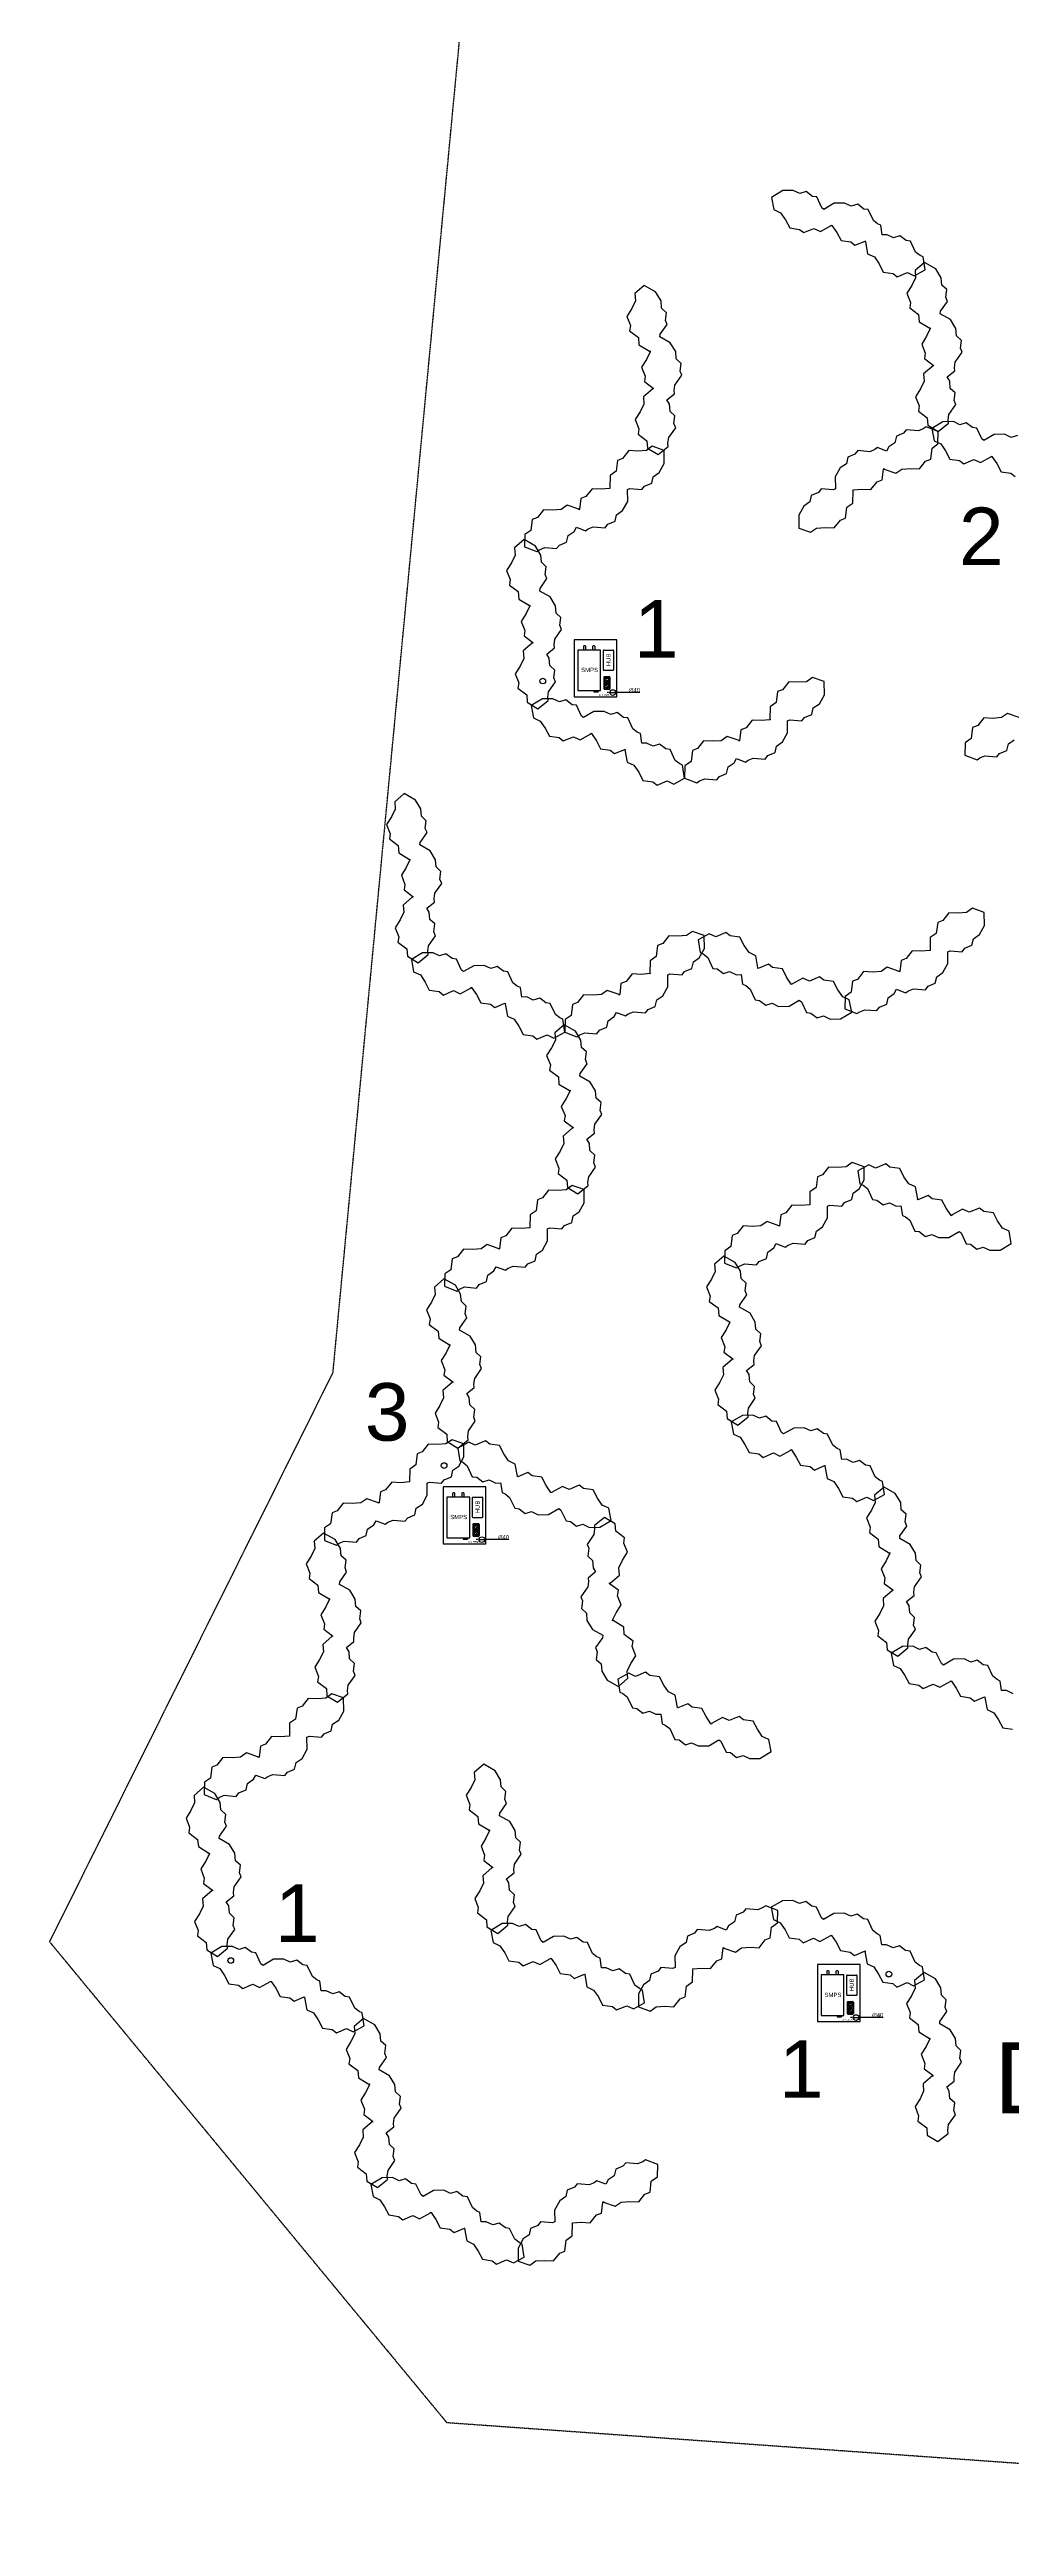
# Model space of a CAD drawing. Header units: millimetres. Extents: x -9372 to 300256, y -58520 to 166772.
# Drawn here: x 1425 to 8180, y 43159 to 60554 of the extents above; entities that cross this region are included whole.
import ezdxf

# ---------------------------------------------------------------- set-up
doc = ezdxf.new("R2010")
doc.units = ezdxf.units.MM
doc.linetypes.add('HIDDEN2', pattern=[0.1875, 0.125, -0.0625])
for name, color, linetype in [('2-몰탈', 9, 'Continuous'), ('Cont_01', 7, 'Continuous'), ('Cont_02', 7, 'Continuous'), ('Cont_04', 7, 'Continuous'), ('SMPS 박스', 7, 'Continuous'), ('타공홀', 1, 'Continuous')]:
    doc.layers.add(name, color=color, linetype=linetype)
doc.styles.get("Standard").update_dxf_attribs({"font": 'ARIAL.TTF'})
doc.dimstyles.new('ARTware', dxfattribs={"dimtxt": 30, "dimasz": 10, "dimexe": 1.25, "dimexo": 10, "dimtad": 1, "dimtxsty": 'Standard', "dimcen": 2.5, "dimclrt": 1, "dimadec": 0, "dimazin": 0, "dimtfac": 1, "dimtmove": 0, "dimatfit": 3, "dimfxl": 1, "dimarcsym": 0})

# ---------------------------------------------------------------- blocks, each defined once
blk = doc.blocks.new('바닥')
at = {"layer": '2-몰탈', "color": 1, "linetype": 'HIDDEN2', "ltscale": 3}
for p, q in [((220905.9, -24561.6), (222120.7, -11768.8)), ((220905.9, -24561.6), (218914.6, -28561.6)), ((218914.6, -28561.6), (221703.7, -31938.2)), ((221703.7, -31938.2), (231975.8, -32668.8))]:
    blk.add_line(p, q, dxfattribs=at)
blk = doc.blocks.new('*D6')
at = {"layer": 'Defpoints', "color": 0}
for p in [(-626, 14916), (-586, 14916)]:
    blk.add_point(p, dxfattribs=at)
at = {"layer": 'SMPS 박스', "color": 0, "lineweight": -2}
for p, q in [((-636, 14916), (-646, 14916)), ((-626, 14916), (-586, 14916)), ((-416, 14916), (-576, 14916))]:
    blk.add_line(p, q, dxfattribs=at)
at = {"layer": 'SMPS 박스', "color": 0}
for points in [[(-636, 14918), (-636, 14914), (-626, 14916)], [(-576, 14918), (-576, 14914), (-586, 14916)]]:
    blk.add_solid(points, dxfattribs=at)
at = {"layer": 'SMPS 박스', "color": 1, "insert": (-454, 14932), "char_height": 30, "attachment_point": 5, "rotation": 359.9745}
blk.add_mtext('∅40', dxfattribs=at)
blk = doc.blocks.new('SMPS 박스')
at = {"layer": 'SMPS 박스'}
for p, q in [((-673.286, 15209.107), (-673.286, 15077.259)), ((-668.286, 15214.107), (-603.459, 15214.107)), ((-598.459, 15077.259), (-598.459, 15209.107)), ((-668.588, 15023.482), (-668.588, 14944.543)), ((-668.286, 15072.259), (-603.459, 15072.259)), ((-663.588, 15028.482), (-630.403, 15028.482)), ((-663.588, 15020.482), (-663.588, 14992.013)), ((-663.588, 14976.013), (-663.588, 14947.543)), ((-658.588, 15025.482), (-635.403, 15025.482)), ((-658.588, 14987.013), (-635.403, 14987.013)), ((-658.588, 14981.013), (-635.403, 14981.013)), ((-630.403, 15020.482), (-630.403, 14992.013)), ((-630.403, 14976.013), (-630.403, 14947.543)), ((-625.403, 15023.482), (-625.403, 14944.543)), ((-737.842, 14929.539), (-737.842, 14920.447)), ((-737.842, 14929.539), (-707.842, 14929.539)), ((-737.842, 14920.447), (-707.842, 14920.447)), ((-727.842, 14929.539), (-727.842, 14920.447)), ((-717.842, 14929.539), (-717.842, 14920.447)), ((-707.842, 14929.539), (-707.842, 14920.447)), ((-663.588, 14939.543), (-630.403, 14939.543)), ((-658.588, 14942.543), (-635.403, 14942.543))]:
    blk.add_line(p, q, dxfattribs=at)
for points in [[(-877.107, 15287.055), (-877.107, 14887.055), (-577.107, 14887.055), (-577.107, 15287.055)], [(-851.49, 15214.539), (-851.49, 14929.539), (-691.49, 14929.539), (-691.49, 15214.539)]]:
    blk.add_lwpolyline(points, close=True, dxfattribs=at)
for points in [[(-804.954, 15246.593), (-802.478, 15246.593, -0.414213562), (-797.478, 15241.593), (-797.478, 15214.539), (-809.954, 15214.539), (-809.954, 15241.593, -0.414213562)], [(-737.724, 15246.593, -0.414213562), (-732.724, 15241.593), (-732.724, 15214.539), (-745.2, 15214.539), (-745.2, 15241.593, -0.414213562), (-740.2, 15246.593)]]:
    blk.add_lwpolyline(points, format="xyb", close=True, dxfattribs=at)
for centre, radius in [((-646.995, 15006.247), 13.266), ((-646.995, 14961.162), 13.266), ((-646.995, 15006.247), 12.266), ((-646.995, 14961.162), 12.266), ((-650.719, 15011.255), 2.279), ((-650.719, 14966.17), 2.279), ((-642.593, 15001.46), 2.279), ((-642.593, 14956.375), 2.279)]:
    blk.add_circle(centre, radius, dxfattribs=at)
at = {"layer": 'SMPS 박스', "color": 5}
blk.add_circle((-606.083, 14915.866), 20, dxfattribs=at)
at = {"layer": 'SMPS 박스'}
for centre, start, end in [((-668.286, 15209.107), 90, 180), ((-603.459, 15209.107), 0, 90), ((-668.286, 15077.259), 180, 270), ((-663.588, 15023.482), 90, 180), ((-658.588, 15020.482), 90, 180), ((-658.588, 14992.013), 180, 270), ((-658.588, 14976.013), 90, 180), ((-635.403, 15020.482), 0, 90), ((-635.403, 14992.013), 270, 0), ((-635.403, 14976.013), 0, 90), ((-630.403, 15023.482), 0, 90), ((-603.459, 15077.259), 270, 0), ((-663.588, 14944.543), 180, 270), ((-658.588, 14947.543), 180, 270), ((-635.403, 14947.543), 270, 0), ((-630.403, 14944.543), 270, 0)]:
    blk.add_arc(centre, 5, start, end, dxfattribs=at)
at = {"layer": 'SMPS 박스', "insert": (-652.063, 15101.222), "char_height": 30, "width": 7.09247, "attachment_point": 1, "rotation": 90}
blk.add_mtext('HUB', dxfattribs=at)
at = {"layer": 'SMPS 박스', "attachment_point": 1}
for s, insert, char_height, width in [('SMPS', (-827.79, 15089.919), 30, 7.09247), ('L', (-733.529, 14926.015), 2.5, 7.09247), ('N', (-723.529, 14926.015), 2.5, 7.09247), ('FG', (-714.981, 14926.015), 2.5, 7.09247), ('{\\C5;40 \\fISOCPEUR|b0|i0|c0|p34;%%C\\fArial|b0|i0|c0|p34; \\fGulim|b0|i0|c129|p50;타공홀}', (-702.386, 14904.943), 10, 131.77072)]:
    blk.add_mtext(s, dxfattribs=dict(at, insert=insert, char_height=char_height, width=width))
at = {"layer": 'SMPS 박스'}
dim = blk.add_diameter_dim_2p(p1=(-626.083, 14915.875), p2=(-586.083, 14915.857), dimstyle='ARTware', dxfattribs=at)
dim.commit()
dim.dimension.update_dxf_attribs({"geometry": '*D6', "text_midpoint": (-454.277, 14915.798), "dimtype": 131})

msp = doc.modelspace()

# ---------------------------------------------------------------- linework, layer by layer
at = {"layer": 'Cont_01', "color": 8}
for points in [[(3444, 50291), (3409, 50277), (3399, 50200), (3357, 50171), (3355, 50084), (3440, 50050), (3460, 50064), (3495, 50079), (3580, 50072), (3599, 50096), (3649, 50117), (3659, 50163), (3702, 50192), (3718, 50221), (3781, 50197), (3801, 50211), (3837, 50225), (3921, 50218), (3940, 50243), (3990, 50264), (4000, 50309), (4043, 50338), (4078, 50402), (4077, 50486), (4094, 50493), (4178, 50486), (4197, 50510), (4247, 50531), (4258, 50577), (4300, 50606), (4335, 50670), (4334, 50762), (4252, 50791), (4209, 50761), (4150, 50757), (4085, 50760), (4042, 50705), (4007, 50691), (3997, 50614), (3955, 50585), (3953, 50498), (3956, 50496), (3952, 50494), (3893, 50489), (3828, 50492), (3785, 50438), (3750, 50424), (3740, 50347), (3736, 50344), (3736, 50348), (3653, 50376), (3611, 50347), (3551, 50343), (3487, 50345)], [(3313, 49129), (3307, 49091), (3369, 49044), (3373, 48993), (3448, 48947), (3519, 49005), (3517, 49029), (3522, 49067), (3571, 49136), (3559, 49165), (3566, 49219), (3532, 49251), (3528, 49302), (3510, 49331), (3563, 49374), (3561, 49397), (3566, 49436), (3614, 49505), (3603, 49534), (3610, 49588), (3575, 49619), (3571, 49671), (3533, 49733), (3461, 49774), (3463, 49792), (3511, 49861), (3500, 49890), (3507, 49944), (3472, 49976), (3468, 50027), (3430, 50090), (3350, 50135), (3284, 50078), (3288, 50026), (3262, 49973), (3228, 49918), (3253, 49854), (3248, 49816), (3309, 49769), (3314, 49718), (3388, 49673), (3391, 49675), (3392, 49670), (3366, 49616), (3331, 49561), (3356, 49497), (3351, 49460), (3413, 49413), (3413, 49408), (3410, 49410), (3344, 49353), (3348, 49301), (3322, 49247), (3287, 49193)], [(2600, 48506), (2565, 48492), (2555, 48415), (2513, 48386), (2511, 48298), (2596, 48265), (2616, 48279), (2651, 48294), (2736, 48286), (2755, 48311), (2805, 48332), (2815, 48377), (2858, 48407), (2874, 48436), (2937, 48412), (2957, 48425), (2993, 48440), (3077, 48433), (3096, 48457), (3146, 48478), (3156, 48524), (3199, 48553), (3234, 48617), (3233, 48701), (3250, 48708), (3334, 48701), (3353, 48725), (3403, 48746), (3413, 48792), (3456, 48821), (3491, 48885), (3490, 48977), (3408, 49005), (3365, 48976), (3306, 48972), (3241, 48974), (3198, 48920), (3163, 48906), (3153, 48829), (3111, 48800), (3109, 48713), (3112, 48711), (3108, 48708), (3048, 48704), (2984, 48707), (2941, 48653), (2906, 48639), (2896, 48562), (2892, 48559), (2892, 48562), (2809, 48591), (2767, 48562), (2707, 48557), (2643, 48560)], [(2469, 47344), (2463, 47306), (2525, 47259), (2529, 47208), (2604, 47162), (2675, 47220), (2673, 47243), (2678, 47282), (2727, 47351), (2715, 47380), (2722, 47434), (2688, 47466), (2683, 47517), (2666, 47546), (2719, 47588), (2717, 47612), (2722, 47650), (2770, 47720), (2759, 47748), (2766, 47803), (2731, 47834), (2727, 47886), (2689, 47948), (2616, 47989), (2619, 48007), (2667, 48076), (2655, 48105), (2662, 48159), (2628, 48191), (2624, 48242), (2586, 48305), (2506, 48350), (2440, 48293), (2444, 48241), (2418, 48187), (2384, 48133), (2409, 48069), (2404, 48031), (2465, 47984), (2470, 47933), (2544, 47887), (2547, 47890), (2548, 47885), (2522, 47831), (2487, 47776), (2512, 47712), (2507, 47674), (2569, 47628), (2569, 47623), (2566, 47625), (2500, 47567), (2504, 47516), (2478, 47462), (2443, 47408)]]:
    msp.add_lwpolyline(points, close=True, dxfattribs=at)
at = {"layer": 'Cont_01', "color": 1}
for points in [[(4436, 47505), (4431, 47467), (4493, 47420), (4497, 47369), (4572, 47323), (4643, 47381), (4641, 47404), (4646, 47443), (4694, 47512), (4683, 47541), (4690, 47595), (4655, 47627), (4651, 47678), (4634, 47707), (4687, 47749), (4685, 47773), (4690, 47811), (4738, 47881), (4726, 47909), (4733, 47964), (4699, 47995), (4695, 48047), (4657, 48109), (4584, 48150), (4587, 48168), (4635, 48237), (4623, 48266), (4630, 48320), (4596, 48352), (4592, 48403), (4554, 48466), (4474, 48511), (4408, 48454), (4412, 48402), (4386, 48348), (4351, 48294), (4377, 48230), (4371, 48192), (4433, 48145), (4437, 48094), (4512, 48048), (4515, 48051), (4515, 48046), (4489, 47992), (4455, 47937), (4480, 47873), (4474, 47835), (4536, 47789), (4537, 47784), (4534, 47786), (4467, 47728), (4472, 47677), (4446, 47623), (4411, 47569)], [(6451, 47278), (6486, 47292), (6496, 47368), (6538, 47398), (6540, 47485), (6455, 47518), (6435, 47505), (6399, 47490), (6315, 47497), (6296, 47473), (6246, 47452), (6236, 47406), (6193, 47377), (6177, 47347), (6114, 47372), (6094, 47358), (6058, 47344), (5974, 47351), (5955, 47326), (5905, 47305), (5895, 47260), (5852, 47230), (5817, 47166), (5818, 47083), (5801, 47076), (5717, 47083), (5698, 47059), (5648, 47038), (5637, 46992), (5595, 46963), (5560, 46899), (5561, 46807), (5643, 46778), (5686, 46808), (5745, 46812), (5810, 46809), (5853, 46863), (5888, 46877), (5898, 46954), (5940, 46984), (5942, 47071), (5939, 47072), (5943, 47075), (6002, 47080), (6067, 47077), (6110, 47131), (6145, 47145), (6155, 47222), (6159, 47225), (6159, 47221), (6242, 47192), (6284, 47222), (6344, 47226), (6408, 47223)], [(7346, 46971), (7375, 46947), (7447, 46978), (7493, 46956), (7570, 46997), (7556, 47088), (7535, 47098), (7504, 47122), (7468, 47198), (7437, 47203), (7394, 47236), (7349, 47222), (7303, 47244), (7269, 47243), (7259, 47310), (7237, 47320), (7206, 47344), (7171, 47421), (7140, 47425), (7096, 47458), (7052, 47444), (7005, 47466), (6932, 47464), (6860, 47422), (6846, 47433), (6810, 47509), (6779, 47514), (6736, 47547), (6691, 47533), (6645, 47555), (6572, 47553), (6493, 47507), (6509, 47421), (6556, 47399), (6590, 47349), (6619, 47292), (6688, 47282), (6718, 47258), (6789, 47289), (6835, 47267), (6912, 47308), (6912, 47312), (6916, 47310), (6950, 47261), (6980, 47203), (7048, 47193), (7078, 47169), (7149, 47200), (7154, 47198), (7151, 47196), (7167, 47110), (7214, 47088), (7247, 47038), (7277, 46981)], [(5378, 46810), (5407, 46786), (5479, 46816), (5525, 46794), (5602, 46836), (5588, 46926), (5567, 46937), (5536, 46960), (5500, 47037), (5469, 47041), (5426, 47074), (5381, 47060), (5335, 47082), (5301, 47082), (5291, 47149), (5269, 47159), (5238, 47182), (5203, 47259), (5172, 47263), (5128, 47296), (5084, 47282), (5037, 47304), (4964, 47303), (4892, 47260), (4878, 47271), (4842, 47348), (4811, 47352), (4768, 47385), (4723, 47371), (4677, 47393), (4604, 47392), (4525, 47345), (4541, 47259), (4588, 47237), (4622, 47188), (4651, 47131), (4720, 47121), (4750, 47097), (4821, 47127), (4868, 47105), (4944, 47147), (4944, 47150), (4948, 47148), (4982, 47099), (5012, 47042), (5080, 47032), (5110, 47008), (5181, 47038), (5186, 47036), (5183, 47034), (5199, 46948), (5246, 46926), (5279, 46877), (5309, 46819)], [(7528, 46043), (7523, 46005), (7585, 45958), (7589, 45907), (7663, 45861), (7735, 45919), (7733, 45942), (7738, 45981), (7786, 46050), (7775, 46079), (7782, 46133), (7747, 46165), (7743, 46216), (7726, 46245), (7778, 46287), (7777, 46311), (7782, 46349), (7830, 46419), (7818, 46447), (7825, 46502), (7791, 46533), (7787, 46585), (7749, 46647), (7676, 46688), (7678, 46706), (7727, 46775), (7715, 46804), (7722, 46858), (7688, 46890), (7683, 46941), (7646, 47004), (7566, 47049), (7500, 46992), (7504, 46940), (7478, 46886), (7443, 46832), (7469, 46768), (7463, 46730), (7525, 46683), (7529, 46632), (7604, 46586), (7607, 46589), (7607, 46584), (7581, 46530), (7546, 46475), (7572, 46411), (7566, 46373), (7628, 46327), (7629, 46322), (7625, 46324), (7559, 46266), (7563, 46215), (7538, 46161), (7503, 46107)]]:
    msp.add_lwpolyline(points, close=True, dxfattribs=at)
at = {"layer": 'Cont_01', "color": 7}
for points in [[(3410, 46649), (3440, 46625), (3511, 46655), (3558, 46633), (3634, 46675), (3620, 46765), (3599, 46776), (3568, 46799), (3532, 46876), (3502, 46880), (3458, 46913), (3414, 46899), (3367, 46921), (3333, 46920), (3323, 46988), (3301, 46998), (3271, 47021), (3235, 47098), (3204, 47102), (3161, 47135), (3116, 47121), (3070, 47143), (2997, 47142), (2925, 47099), (2910, 47110), (2874, 47187), (2844, 47191), (2800, 47224), (2756, 47210), (2709, 47232), (2636, 47231), (2557, 47184), (2574, 47098), (2620, 47076), (2654, 47027), (2684, 46969), (2752, 46960), (2782, 46936), (2853, 46966), (2900, 46944), (2977, 46986), (2976, 46989), (2981, 46987), (3014, 46938), (3044, 46881), (3112, 46871), (3142, 46847), (3214, 46877), (3218, 46875), (3215, 46873), (3231, 46787), (3278, 46765), (3312, 46716), (3342, 46658)], [(3593, 45720), (3587, 45682), (3649, 45636), (3653, 45584), (3728, 45539), (3799, 45596), (3797, 45620), (3802, 45658), (3851, 45728), (3839, 45756), (3846, 45810), (3812, 45842), (3807, 45893), (3790, 45922), (3843, 45965), (3841, 45988), (3846, 46027), (3894, 46096), (3883, 46125), (3890, 46179), (3855, 46211), (3851, 46262), (3813, 46324), (3740, 46366), (3743, 46383), (3791, 46453), (3779, 46481), (3786, 46536), (3752, 46567), (3748, 46619), (3710, 46681), (3630, 46726), (3564, 46669), (3568, 46618), (3542, 46564), (3508, 46509), (3533, 46445), (3527, 46407), (3589, 46361), (3594, 46309), (3668, 46264), (3671, 46266), (3671, 46261), (3645, 46207), (3611, 46153), (3636, 46089), (3631, 46051), (3693, 46004), (3693, 45999), (3690, 46001), (3624, 45944), (3628, 45892), (3602, 45839), (3567, 45784)], [(4534, 45025), (4564, 45001), (4635, 45031), (4682, 45009), (4758, 45051), (4744, 45142), (4723, 45152), (4692, 45176), (4656, 45252), (4626, 45256), (4582, 45289), (4538, 45276), (4491, 45298), (4457, 45297), (4447, 45364), (4425, 45374), (4395, 45398), (4359, 45474), (4328, 45478), (4285, 45512), (4240, 45498), (4194, 45520), (4121, 45518), (4048, 45476), (4034, 45487), (3998, 45563), (3968, 45567), (3924, 45601), (3880, 45587), (3833, 45609), (3760, 45607), (3681, 45561), (3698, 45475), (3744, 45453), (3778, 45403), (3808, 45346), (3876, 45336), (3906, 45312), (3977, 45343), (4024, 45320), (4101, 45362), (4100, 45366), (4105, 45364), (4138, 45314), (4168, 45257), (4236, 45247), (4266, 45223), (4338, 45254), (4342, 45251), (4339, 45250), (4355, 45164), (4402, 45142), (4436, 45092), (4466, 45035)], [(5606, 45493), (5642, 45506), (5651, 45583), (5694, 45613), (5696, 45700), (5610, 45733), (5591, 45720), (5555, 45705), (5471, 45712), (5452, 45688), (5401, 45667), (5391, 45621), (5349, 45592), (5332, 45562), (5269, 45587), (5250, 45573), (5214, 45558), (5130, 45566), (5111, 45541), (5060, 45520), (5050, 45475), (5008, 45445), (4972, 45381), (4973, 45298), (4957, 45291), (4872, 45298), (4853, 45273), (4803, 45252), (4793, 45207), (4750, 45178), (4715, 45114), (4716, 45022), (4799, 44993), (4841, 45023), (4901, 45027), (4965, 45024), (5008, 45078), (5043, 45092), (5053, 45169), (5095, 45199), (5097, 45286), (5094, 45287), (5098, 45290), (5158, 45295), (5222, 45292), (5265, 45346), (5301, 45360), (5310, 45437), (5314, 45440), (5314, 45436), (5397, 45407), (5439, 45437), (5499, 45441), (5564, 45438)]]:
    msp.add_lwpolyline(points, close=True, dxfattribs=at)
at = {"layer": 'Cont_02', "color": 10}
for points in [[(3877, 54322), (3872, 54284), (3934, 54238), (3938, 54186), (4013, 54141), (4084, 54198), (4082, 54222), (4087, 54260), (4135, 54330), (4124, 54358), (4131, 54413), (4096, 54444), (4092, 54496), (4075, 54524), (4128, 54567), (4126, 54591), (4131, 54629), (4179, 54698), (4167, 54727), (4174, 54781), (4140, 54813), (4136, 54864), (4098, 54927), (4025, 54968), (4028, 54986), (4076, 55055), (4064, 55084), (4071, 55138), (4037, 55169), (4033, 55221), (3995, 55283), (3915, 55328), (3849, 55271), (3853, 55220), (3827, 55166), (3792, 55111), (3818, 55047), (3812, 55010), (3874, 54963), (3878, 54912), (3953, 54866), (3956, 54868), (3956, 54863), (3930, 54809), (3896, 54755), (3921, 54691), (3915, 54653), (3977, 54606), (3978, 54601), (3975, 54603), (3908, 54546), (3913, 54495), (3887, 54441), (3852, 54386)], [(7099, 54023), (7064, 54010), (7054, 53933), (7012, 53903), (7010, 53816), (7095, 53783), (7115, 53796), (7150, 53811), (7235, 53804), (7254, 53828), (7304, 53849), (7314, 53895), (7357, 53924), (7373, 53954), (7436, 53929), (7456, 53943), (7492, 53958), (7576, 53950), (7595, 53975), (7645, 53996), (7655, 54041), (7698, 54071), (7733, 54135), (7732, 54218), (7749, 54225), (7833, 54218), (7852, 54242), (7902, 54263), (7913, 54309), (7955, 54338), (7990, 54402), (7989, 54494), (7907, 54523), (7864, 54493), (7805, 54489), (7740, 54492), (7697, 54438), (7662, 54424), (7652, 54347), (7610, 54317), (7608, 54230), (7611, 54229), (7607, 54226), (7548, 54221), (7483, 54224), (7440, 54170), (7405, 54156), (7395, 54079), (7391, 54076), (7391, 54080), (7308, 54109), (7266, 54079), (7206, 54075), (7142, 54078)], [(5133, 53861), (5097, 53847), (5088, 53770), (5045, 53741), (5043, 53654), (5129, 53620), (5148, 53634), (5184, 53649), (5268, 53642), (5287, 53666), (5338, 53687), (5348, 53733), (5390, 53762), (5406, 53791), (5470, 53767), (5489, 53781), (5525, 53795), (5609, 53788), (5628, 53813), (5679, 53834), (5689, 53879), (5731, 53908), (5766, 53972), (5766, 54056), (5782, 54063), (5867, 54056), (5885, 54080), (5936, 54101), (5946, 54147), (5988, 54176), (6024, 54240), (6023, 54332), (5940, 54361), (5898, 54331), (5838, 54327), (5774, 54330), (5731, 54275), (5695, 54261), (5686, 54184), (5644, 54155), (5641, 54068), (5645, 54066), (5641, 54064), (5581, 54059), (5516, 54062), (5474, 54008), (5438, 53994), (5429, 53917), (5425, 53914), (5425, 53918), (5342, 53946), (5300, 53917), (5240, 53913), (5175, 53915)], [(6205, 54329), (6175, 54353), (6104, 54322), (6057, 54344), (5981, 54302), (5995, 54212), (6016, 54202), (6047, 54178), (6083, 54101), (6113, 54097), (6157, 54064), (6201, 54078), (6248, 54056), (6282, 54057), (6292, 53990), (6314, 53980), (6344, 53956), (6380, 53879), (6411, 53875), (6454, 53842), (6499, 53856), (6545, 53834), (6618, 53835), (6690, 53878), (6705, 53867), (6741, 53790), (6771, 53786), (6815, 53753), (6859, 53767), (6906, 53745), (6979, 53747), (7058, 53793), (7041, 53879), (6995, 53901), (6961, 53950), (6931, 54008), (6863, 54018), (6833, 54041), (6762, 54011), (6715, 54033), (6638, 53991), (6639, 53988), (6634, 53990), (6601, 54039), (6571, 54097), (6503, 54107), (6473, 54130), (6401, 54100), (6397, 54102), (6400, 54104), (6384, 54190), (6337, 54212), (6303, 54261), (6273, 54319)], [(4819, 53627), (4848, 53603), (4920, 53634), (4966, 53612), (5043, 53654), (5029, 53744), (5008, 53754), (4977, 53778), (4941, 53854), (4910, 53859), (4867, 53892), (4822, 53878), (4776, 53900), (4742, 53899), (4732, 53966), (4710, 53976), (4679, 54000), (4644, 54077), (4613, 54081), (4569, 54114), (4525, 54100), (4478, 54122), (4405, 54120), (4333, 54078), (4319, 54089), (4283, 54166), (4252, 54170), (4209, 54203), (4164, 54189), (4118, 54211), (4045, 54209), (3966, 54163), (3982, 54077), (4029, 54055), (4063, 54005), (4092, 53948), (4161, 53938), (4191, 53914), (4262, 53945), (4309, 53923), (4385, 53965), (4385, 53968), (4389, 53966), (4423, 53917), (4453, 53859), (4521, 53849), (4551, 53826), (4622, 53856), (4627, 53854), (4624, 53852), (4640, 53766), (4687, 53744), (4720, 53694), (4750, 53637)]]:
    msp.add_lwpolyline(points, close=True, dxfattribs=at)
at = {"layer": 'Cont_02', "color": 9}
for points in [[(5001, 52699), (4996, 52661), (5058, 52614), (5062, 52563), (5136, 52517), (5208, 52575), (5206, 52599), (5211, 52637), (5259, 52706), (5248, 52735), (5255, 52789), (5220, 52821), (5216, 52872), (5199, 52901), (5251, 52944), (5250, 52967), (5255, 53006), (5303, 53075), (5291, 53104), (5298, 53158), (5264, 53189), (5260, 53241), (5222, 53303), (5149, 53344), (5152, 53362), (5200, 53431), (5188, 53460), (5195, 53514), (5161, 53546), (5157, 53597), (5119, 53660), (5039, 53705), (4973, 53648), (4977, 53596), (4951, 53543), (4916, 53488), (4942, 53424), (4936, 53386), (4998, 53339), (5002, 53288), (5077, 53243), (5080, 53245), (5080, 53240), (5054, 53186), (5019, 53131), (5045, 53067), (5039, 53030), (5101, 52983), (5102, 52978), (5098, 52980), (5032, 52923), (5036, 52871), (5011, 52817), (4976, 52763)], [(4289, 52076), (4253, 52062), (4244, 51985), (4201, 51956), (4199, 51868), (4285, 51835), (4304, 51849), (4340, 51864), (4424, 51856), (4443, 51881), (4494, 51902), (4504, 51947), (4546, 51977), (4562, 52006), (4626, 51982), (4645, 51995), (4681, 52010), (4765, 52003), (4784, 52027), (4835, 52048), (4845, 52094), (4887, 52123), (4922, 52187), (4922, 52271), (4938, 52278), (5022, 52271), (5041, 52295), (5092, 52316), (5102, 52362), (5144, 52391), (5180, 52455), (5179, 52547), (5096, 52575), (5054, 52546), (4994, 52542), (4930, 52544), (4887, 52490), (4851, 52476), (4842, 52399), (4800, 52370), (4797, 52283), (4801, 52281), (4797, 52278), (4737, 52274), (4672, 52277), (4630, 52223), (4594, 52209), (4585, 52132), (4581, 52129), (4581, 52132), (4498, 52161), (4456, 52132), (4396, 52127), (4331, 52130)], [(4157, 50914), (4152, 50876), (4214, 50829), (4218, 50778), (4292, 50732), (4364, 50790), (4362, 50813), (4367, 50852), (4415, 50921), (4404, 50950), (4411, 51004), (4376, 51036), (4372, 51087), (4355, 51116), (4407, 51158), (4405, 51182), (4411, 51220), (4459, 51290), (4447, 51318), (4454, 51373), (4420, 51404), (4416, 51456), (4378, 51518), (4305, 51559), (4307, 51577), (4356, 51646), (4344, 51675), (4351, 51729), (4317, 51761), (4312, 51812), (4275, 51875), (4195, 51920), (4129, 51863), (4133, 51811), (4107, 51757), (4072, 51703), (4098, 51639), (4092, 51601), (4154, 51554), (4158, 51503), (4233, 51457), (4236, 51460), (4236, 51455), (4210, 51401), (4175, 51346), (4201, 51282), (4195, 51244), (4257, 51198), (4258, 51193), (4254, 51195), (4188, 51137), (4192, 51086), (4166, 51032), (4132, 50978)], [(4517, 50759), (4487, 50783), (4415, 50752), (4369, 50774), (4292, 50732), (4306, 50642), (4328, 50632), (4358, 50608), (4394, 50531), (4425, 50527), (4468, 50494), (4513, 50508), (4559, 50486), (4593, 50487), (4604, 50420), (4625, 50410), (4656, 50386), (4692, 50309), (4722, 50305), (4766, 50272), (4810, 50286), (4857, 50264), (4930, 50265), (5002, 50308), (5016, 50297), (5052, 50220), (5083, 50216), (5126, 50183), (5171, 50197), (5217, 50175), (5290, 50177), (5369, 50223), (5353, 50309), (5306, 50331), (5273, 50380), (5243, 50438), (5174, 50448), (5145, 50471), (5073, 50441), (5027, 50463), (4950, 50421), (4950, 50418), (4946, 50420), (4912, 50469), (4882, 50527), (4814, 50537), (4784, 50560), (4713, 50530), (4708, 50532), (4711, 50534), (4695, 50620), (4648, 50642), (4615, 50691), (4585, 50749)], [(5458, 50064), (5463, 50101), (5401, 50148), (5397, 50200), (5323, 50245), (5251, 50188), (5253, 50164), (5248, 50125), (5200, 50056), (5211, 50028), (5204, 49973), (5239, 49942), (5243, 49890), (5260, 49862), (5208, 49819), (5210, 49795), (5204, 49757), (5156, 49688), (5168, 49659), (5161, 49605), (5195, 49573), (5199, 49522), (5237, 49459), (5310, 49418), (5308, 49400), (5259, 49331), (5271, 49302), (5264, 49248), (5298, 49216), (5303, 49165), (5340, 49103), (5420, 49058), (5486, 49115), (5482, 49166), (5508, 49220), (5543, 49274), (5517, 49339), (5523, 49376), (5461, 49423), (5457, 49474), (5382, 49520), (5379, 49518), (5379, 49523), (5405, 49576), (5440, 49631), (5414, 49695), (5420, 49733), (5358, 49779), (5357, 49785), (5361, 49783), (5427, 49840), (5423, 49891), (5449, 49945), (5483, 50000)], [(5640, 49135), (5611, 49159), (5539, 49129), (5493, 49151), (5416, 49109), (5430, 49018), (5452, 49008), (5482, 48984), (5518, 48908), (5549, 48904), (5592, 48871), (5637, 48885), (5683, 48863), (5717, 48863), (5727, 48796), (5749, 48786), (5780, 48762), (5815, 48686), (5846, 48682), (5890, 48649), (5934, 48662), (5981, 48640), (6054, 48642), (6126, 48684), (6140, 48673), (6176, 48597), (6207, 48593), (6250, 48560), (6295, 48574), (6341, 48552), (6414, 48553), (6493, 48600), (6477, 48685), (6430, 48707), (6396, 48757), (6367, 48814), (6298, 48824), (6268, 48848), (6197, 48818), (6151, 48840), (6074, 48798), (6074, 48794), (6070, 48796), (6036, 48846), (6006, 48903), (5938, 48913), (5908, 48937), (5837, 48907), (5832, 48909), (5835, 48911), (5819, 48996), (5772, 49019), (5739, 49068), (5709, 49125)]]:
    msp.add_lwpolyline(points, close=True, dxfattribs=at)
at = {"layer": 'Cont_02', "color": 11}
for points in [[(6254, 52238), (6219, 52224), (6209, 52147), (6167, 52117), (6165, 52030), (6250, 51997), (6270, 52010), (6306, 52025), (6390, 52018), (6409, 52042), (6459, 52063), (6470, 52109), (6512, 52138), (6528, 52168), (6591, 52143), (6611, 52157), (6647, 52172), (6731, 52164), (6750, 52189), (6800, 52210), (6811, 52255), (6853, 52285), (6888, 52349), (6887, 52432), (6904, 52439), (6988, 52432), (7007, 52457), (7058, 52478), (7068, 52523), (7110, 52553), (7145, 52616), (7145, 52708), (7062, 52737), (7020, 52708), (6960, 52703), (6895, 52706), (6853, 52652), (6817, 52638), (6808, 52561), (6765, 52532), (6763, 52444), (6767, 52443), (6762, 52440), (6703, 52435), (6638, 52438), (6595, 52384), (6560, 52370), (6550, 52293), (6546, 52290), (6546, 52294), (6464, 52323), (6421, 52293), (6362, 52289), (6297, 52292)], [(7327, 52705), (7297, 52729), (7226, 52699), (7179, 52721), (7102, 52679), (7116, 52588), (7138, 52578), (7168, 52554), (7204, 52478), (7235, 52474), (7278, 52441), (7323, 52454), (7370, 52432), (7403, 52433), (7414, 52366), (7435, 52356), (7466, 52332), (7502, 52256), (7532, 52252), (7576, 52218), (7620, 52232), (7667, 52210), (7740, 52212), (7812, 52254), (7826, 52243), (7862, 52167), (7893, 52163), (7936, 52130), (7981, 52143), (8027, 52121), (8100, 52123), (8179, 52169), (8163, 52255), (8116, 52277), (8083, 52327), (8053, 52384), (7985, 52394), (7955, 52418), (7883, 52388), (7837, 52410), (7760, 52368), (7761, 52364), (7756, 52366), (7722, 52416), (7692, 52473), (7624, 52483), (7594, 52507), (7523, 52476), (7518, 52479), (7522, 52480), (7505, 52566), (7459, 52588), (7425, 52638), (7395, 52695)], [(6123, 51075), (6117, 51037), (6179, 50991), (6183, 50939), (6258, 50894), (6330, 50951), (6328, 50975), (6333, 51013), (6381, 51083), (6369, 51111), (6376, 51165), (6342, 51197), (6338, 51248), (6320, 51277), (6373, 51320), (6371, 51344), (6376, 51382), (6425, 51451), (6413, 51480), (6420, 51534), (6386, 51566), (6381, 51617), (6344, 51680), (6271, 51721), (6273, 51738), (6322, 51808), (6310, 51836), (6317, 51891), (6282, 51922), (6278, 51974), (6240, 52036), (6161, 52081), (6094, 52024), (6099, 51973), (6073, 51919), (6038, 51864), (6064, 51800), (6058, 51762), (6120, 51716), (6124, 51664), (6199, 51619), (6201, 51621), (6202, 51616), (6176, 51562), (6141, 51508), (6167, 51444), (6161, 51406), (6223, 51359), (6223, 51354), (6220, 51356), (6154, 51299), (6158, 51247), (6132, 51194), (6098, 51139)], [(7064, 50380), (7094, 50356), (7165, 50387), (7212, 50364), (7289, 50406), (7275, 50497), (7253, 50507), (7223, 50531), (7187, 50607), (7156, 50611), (7113, 50645), (7068, 50631), (7021, 50653), (6988, 50652), (6977, 50719), (6956, 50729), (6925, 50753), (6889, 50829), (6859, 50834), (6815, 50867), (6771, 50853), (6724, 50875), (6651, 50873), (6579, 50831), (6565, 50842), (6529, 50918), (6498, 50922), (6455, 50956), (6410, 50942), (6364, 50964), (6291, 50962), (6212, 50916), (6228, 50830), (6275, 50808), (6308, 50758), (6338, 50701), (6406, 50691), (6436, 50667), (6508, 50698), (6554, 50676), (6631, 50717), (6630, 50721), (6635, 50719), (6669, 50669), (6699, 50612), (6767, 50602), (6797, 50578), (6868, 50609), (6873, 50606), (6869, 50605), (6886, 50519), (6932, 50497), (6966, 50447), (6996, 50390)], [(7247, 49451), (7241, 49414), (7303, 49367), (7307, 49316), (7382, 49270), (7453, 49328), (7452, 49351), (7457, 49390), (7505, 49459), (7493, 49488), (7500, 49542), (7466, 49574), (7462, 49625), (7444, 49654), (7497, 49696), (7495, 49720), (7500, 49758), (7549, 49828), (7537, 49856), (7544, 49910), (7510, 49942), (7505, 49994), (7468, 50056), (7395, 50097), (7397, 50115), (7445, 50184), (7434, 50213), (7441, 50267), (7406, 50299), (7402, 50350), (7364, 50413), (7285, 50458), (7218, 50401), (7223, 50349), (7197, 50295), (7162, 50241), (7187, 50177), (7182, 50139), (7244, 50092), (7248, 50041), (7323, 49995), (7325, 49998), (7326, 49993), (7300, 49939), (7265, 49884), (7291, 49820), (7285, 49782), (7347, 49736), (7347, 49731), (7344, 49732), (7278, 49675), (7282, 49624), (7256, 49570), (7221, 49516)]]:
    msp.add_lwpolyline(points, close=True, dxfattribs=at)
msp.add_lwpolyline([(8191, 49007), (8145, 49029), (8111, 49029), (8101, 49096), (8079, 49106), (8049, 49130), (8013, 49206), (7982, 49210), (7939, 49243), (7894, 49229), (7847, 49252), (7774, 49250), (7702, 49208), (7688, 49219), (7652, 49295), (7622, 49299), (7578, 49332), (7534, 49318), (7487, 49340), (7414, 49339), (7335, 49292), (7351, 49206), (7398, 49184), (7432, 49135), (7462, 49078), (7530, 49068), (7560, 49044), (7631, 49074), (7678, 49052), (7754, 49094), (7754, 49098), (7758, 49096), (7792, 49046), (7822, 48989), (7890, 48979), (7920, 48955), (7991, 48985), (7996, 48983), (7993, 48981), (8009, 48895), (8056, 48873), (8090, 48824), (8119, 48767), (8188, 48757)], dxfattribs=at)
at = {"layer": 'Cont_04', "color": 26}
for points in [[(7349, 58980), (7378, 58957), (7450, 58987), (7496, 58965), (7573, 59007), (7559, 59097), (7538, 59108), (7507, 59131), (7471, 59208), (7440, 59212), (7397, 59245), (7352, 59231), (7306, 59253), (7272, 59252), (7262, 59320), (7240, 59330), (7210, 59353), (7174, 59430), (7143, 59434), (7100, 59467), (7055, 59453), (7008, 59475), (6935, 59474), (6863, 59431), (6849, 59442), (6813, 59519), (6783, 59523), (6739, 59556), (6695, 59542), (6648, 59564), (6575, 59563), (6496, 59516), (6512, 59430), (6559, 59408), (6593, 59359), (6623, 59301), (6691, 59291), (6721, 59268), (6792, 59298), (6839, 59276), (6915, 59318), (6915, 59321), (6919, 59319), (6953, 59270), (6983, 59213), (7051, 59203), (7081, 59179), (7152, 59209), (7157, 59207), (7154, 59205), (7170, 59119), (7217, 59097), (7250, 59048), (7280, 58990)], [(7531, 58052), (7526, 58015), (7588, 57968), (7592, 57917), (7666, 57871), (7738, 57929), (7736, 57952), (7741, 57991), (7789, 58060), (7778, 58089), (7785, 58143), (7750, 58174), (7746, 58226), (7729, 58255), (7782, 58297), (7780, 58321), (7785, 58359), (7833, 58429), (7821, 58457), (7828, 58511), (7794, 58543), (7790, 58594), (7752, 58657), (7679, 58698), (7682, 58716), (7730, 58785), (7718, 58814), (7725, 58868), (7691, 58900), (7687, 58951), (7649, 59014), (7569, 59059), (7503, 59002), (7507, 58950), (7481, 58896), (7446, 58842), (7472, 58778), (7466, 58740), (7528, 58693), (7532, 58642), (7607, 58596), (7610, 58599), (7610, 58594), (7584, 58540), (7550, 58485), (7575, 58421), (7569, 58383), (7631, 58337), (7632, 58332), (7629, 58333), (7562, 58276), (7567, 58225), (7541, 58171), (7506, 58116)], [(7577, 57663), (7613, 57677), (7622, 57754), (7664, 57784), (7666, 57871), (7581, 57904), (7561, 57891), (7526, 57876), (7441, 57883), (7422, 57859), (7372, 57838), (7362, 57792), (7319, 57763), (7303, 57733), (7240, 57758), (7220, 57744), (7185, 57729), (7100, 57737), (7081, 57712), (7031, 57691), (7021, 57645), (6978, 57616), (6943, 57552), (6944, 57469), (6927, 57462), (6843, 57469), (6824, 57444), (6774, 57423), (6764, 57378), (6721, 57348), (6686, 57285), (6687, 57193), (6769, 57164), (6812, 57193), (6871, 57198), (6936, 57195), (6979, 57249), (7014, 57263), (7024, 57340), (7066, 57369), (7068, 57457), (7065, 57458), (7069, 57461), (7129, 57466), (7193, 57463), (7236, 57517), (7271, 57531), (7281, 57608), (7285, 57611), (7285, 57607), (7368, 57578), (7410, 57608), (7470, 57612), (7534, 57609)]]:
    msp.add_lwpolyline(points, close=True, dxfattribs=at)
at = {"layer": 'Cont_04', "color": 25}
for points in [[(5564, 57891), (5558, 57853), (5620, 57806), (5624, 57755), (5699, 57709), (5770, 57767), (5768, 57791), (5773, 57829), (5822, 57898), (5810, 57927), (5817, 57981), (5783, 58013), (5778, 58064), (5761, 58093), (5814, 58136), (5812, 58159), (5817, 58198), (5865, 58267), (5854, 58296), (5861, 58350), (5826, 58382), (5822, 58433), (5784, 58495), (5711, 58537), (5714, 58554), (5762, 58624), (5750, 58652), (5757, 58706), (5723, 58738), (5719, 58789), (5681, 58852), (5601, 58897), (5535, 58840), (5539, 58789), (5513, 58735), (5479, 58680), (5504, 58616), (5498, 58578), (5560, 58532), (5564, 58480), (5639, 58435), (5642, 58437), (5642, 58432), (5616, 58378), (5582, 58324), (5607, 58259), (5602, 58222), (5663, 58175), (5664, 58170), (5661, 58172), (5595, 58115), (5599, 58063), (5573, 58009), (5538, 57955)], [(4851, 57268), (4815, 57254), (4806, 57177), (4763, 57148), (4761, 57061), (4847, 57028), (4866, 57041), (4902, 57056), (4986, 57049), (5005, 57073), (5056, 57094), (5066, 57140), (5108, 57169), (5125, 57199), (5188, 57174), (5207, 57188), (5243, 57202), (5328, 57195), (5346, 57220), (5397, 57241), (5407, 57286), (5449, 57316), (5485, 57379), (5484, 57463), (5501, 57470), (5585, 57463), (5604, 57487), (5654, 57508), (5664, 57554), (5707, 57583), (5742, 57647), (5741, 57739), (5658, 57768), (5616, 57738), (5556, 57734), (5492, 57737), (5449, 57682), (5414, 57668), (5404, 57592), (5362, 57562), (5360, 57475), (5363, 57473), (5359, 57471), (5299, 57466), (5235, 57469), (5192, 57415), (5156, 57401), (5147, 57324), (5143, 57321), (5143, 57325), (5060, 57353), (5018, 57324), (4958, 57320), (4894, 57322)], [(4720, 56106), (4714, 56068), (4776, 56021), (4780, 55970), (4855, 55924), (4926, 55982), (4924, 56006), (4929, 56044), (4978, 56113), (4966, 56142), (4973, 56196), (4938, 56228), (4934, 56279), (4917, 56308), (4970, 56351), (4968, 56374), (4973, 56413), (5021, 56482), (5009, 56511), (5016, 56565), (4982, 56596), (4978, 56648), (4940, 56710), (4867, 56751), (4870, 56769), (4918, 56839), (4906, 56867), (4913, 56921), (4879, 56953), (4875, 57004), (4837, 57067), (4757, 57112), (4691, 57055), (4695, 57003), (4669, 56950), (4634, 56895), (4660, 56831), (4654, 56793), (4716, 56747), (4720, 56695), (4795, 56650), (4798, 56652), (4798, 56647), (4772, 56593), (4738, 56538), (4763, 56474), (4758, 56437), (4819, 56390), (4820, 56385), (4817, 56387), (4750, 56330), (4755, 56278), (4729, 56224), (4694, 56170)], [(5975, 55644), (5939, 55630), (5930, 55553), (5887, 55524), (5885, 55437), (5971, 55404), (5990, 55417), (6026, 55432), (6110, 55425), (6129, 55449), (6180, 55470), (6190, 55516), (6232, 55545), (6248, 55575), (6312, 55550), (6331, 55564), (6367, 55578), (6451, 55571), (6470, 55596), (6521, 55617), (6531, 55662), (6573, 55692), (6608, 55755), (6608, 55839), (6624, 55846), (6709, 55839), (6727, 55863), (6778, 55884), (6788, 55930), (6831, 55959), (6866, 56023), (6865, 56115), (6782, 56144), (6740, 56114), (6680, 56110), (6616, 56113), (6573, 56058), (6537, 56045), (6528, 55968), (6486, 55938), (6483, 55851), (6487, 55849), (6483, 55847), (6423, 55842), (6358, 55845), (6316, 55791), (6280, 55777), (6271, 55700), (6267, 55697), (6267, 55701), (6184, 55729), (6142, 55700), (6082, 55696), (6017, 55698)], [(5661, 55411), (5691, 55387), (5762, 55417), (5808, 55395), (5885, 55437), (5871, 55528), (5850, 55538), (5819, 55561), (5783, 55638), (5752, 55642), (5709, 55675), (5664, 55661), (5618, 55683), (5584, 55683), (5574, 55750), (5552, 55760), (5522, 55784), (5486, 55860), (5455, 55864), (5412, 55897), (5367, 55883), (5320, 55905), (5247, 55904), (5175, 55862), (5161, 55872), (5125, 55949), (5095, 55953), (5051, 55986), (5007, 55972), (4960, 55994), (4887, 55993), (4808, 55946), (4824, 55860), (4871, 55838), (4905, 55789), (4935, 55732), (5003, 55722), (5033, 55698), (5104, 55728), (5151, 55706), (5227, 55748), (5227, 55752), (5231, 55750), (5265, 55700), (5295, 55643), (5363, 55633), (5393, 55609), (5464, 55639), (5469, 55637), (5466, 55635), (5482, 55549), (5529, 55527), (5563, 55478), (5592, 55421)]]:
    msp.add_lwpolyline(points, close=True, dxfattribs=at)
at = {"layer": 'Cont_04', "color": 26}
for points in [[(8223, 57844), (8179, 57830), (8132, 57852), (8059, 57851), (7987, 57808), (7973, 57819), (7937, 57896), (7906, 57900), (7863, 57933), (7818, 57919), (7772, 57941), (7699, 57940), (7620, 57893), (7636, 57807), (7683, 57785), (7717, 57736), (7746, 57678), (7815, 57668), (7845, 57645), (7916, 57675), (7962, 57653), (8039, 57695), (8039, 57698), (8043, 57696), (8077, 57647), (8107, 57589), (8175, 57580), (8205, 57556)], [(8235, 55862), (8152, 55891), (8110, 55862), (8050, 55857), (7985, 55860), (7943, 55806), (7907, 55792), (7898, 55715), (7855, 55686), (7853, 55598), (7939, 55565), (7958, 55579), (7994, 55593), (8078, 55586), (8097, 55611), (8148, 55632), (8158, 55677), (8200, 55707)]]:
    msp.add_lwpolyline(points, dxfattribs=at)
at = {"layer": '타공홀', "color": 1}
for centre in [(4889, 56119), (4196, 50609), (2698, 47133), (7319, 47038)]:
    msp.add_circle(centre, 20, dxfattribs=at)

# ---------------------------------------------------------------- block references
for name, p in [('바닥', (-217490, 75827)), ('SMPS 박스', (5986, 41122)), ('SMPS 박스', (5067, 35173)), ('SMPS 박스', (7695, 31817))]:
    msp.add_blockref(name, p)

# ---------------------------------------------------------------- texts
for s, p in [('2', (7811, 56933)), ('1', (5529, 56283)), ('3', (3639, 50784)), ('1', (3008, 47264)), ('1', (6547, 46169))]:
    msp.add_text(s, height=404).set_placement(p)
at = {"insert": (8058, 46559), "char_height": 500, "width": 9340.36, "attachment_point": 1}
msp.add_mtext('DC', dxfattribs=at)

doc.saveas('drawing.dxf')
